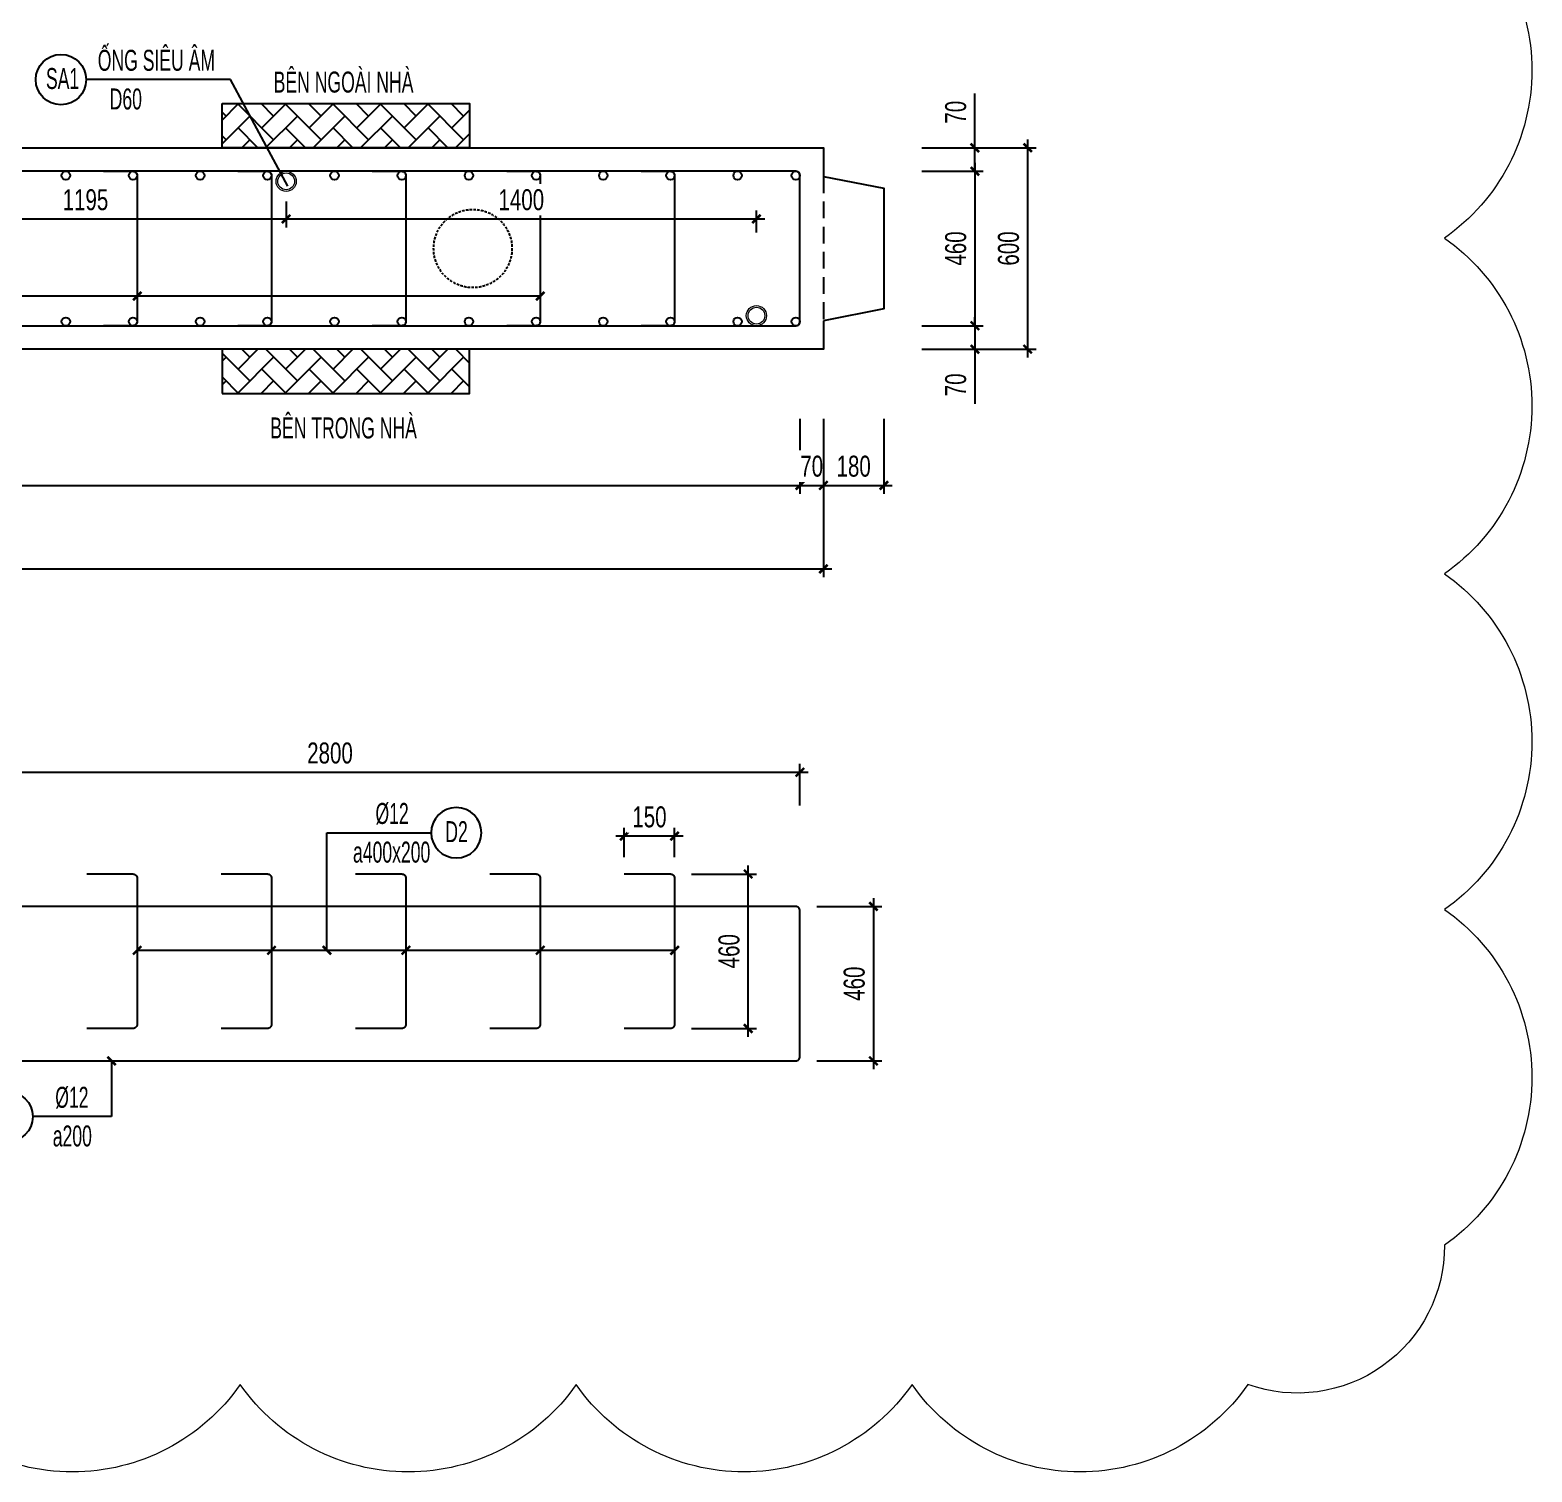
# Model space of a CAD drawing. Header units: millimetres. Extents: x -147841 to 368790, y -162721 to 84261.
# Drawn here: x 191663 to 196135, y -106593 to -102298 of the extents above; entities that cross this region are included whole.
import ezdxf
from ezdxf.enums import TextEntityAlignment as Align

# ---------------------------------------------------------------- set-up
doc = ezdxf.new("R2010")
doc.units = ezdxf.units.MM
doc.header["$LTSCALE"] = 1000
doc.header["$MEASUREMENT"] = 0
doc.header["$PDMODE"] = 1
doc.header["$PDSIZE"] = -10
doc.linetypes.add('DASHED', pattern=[0.75, 0.5, -0.25])
doc.linetypes.add('HIDDEN', pattern=[0.375, 0.25, -0.125])
doc.layers.get('0').update_dxf_attribs({"linetype": 'CONTINUOUS', "lineweight": 18})
doc.layers.get('DEFPOINTS').update_dxf_attribs({"color": 5, "linetype": 'CONTINUOUS', "lineweight": 18})
for name, color, linetype, lineweight in [('0-THAY', 7, 'CONTINUOUS', 18), ('ccu11-Dim', 8, 'CONTINUOUS', 18), ('DIM', 8, 'CONTINUOUS', 18)]:
    doc.layers.add(name, color=color, linetype=linetype, lineweight=lineweight)
for name, color, linetype in [('ccu11-Hatch', 250, 'CONTINUOUS'), ('ccu11-Khuat', 9, 'DASHED'), ('ccu11-Manh', 8, 'CONTINUOUS'), ('ccu11-Thay', 7, 'CONTINUOUS'), ('ccu11-Thep', 4, 'CONTINUOUS'), ('ccu11-Thepdai', 6, 'CONTINUOUS'), ('KC-Cotthep', 8, 'CONTINUOUS'), ('KC-Dim', 8, 'CONTINUOUS'), ('KC-Manh', 8, 'CONTINUOUS'), ('KC-Text', 31, 'CONTINUOUS'), ('KC-Thay', 7, 'CONTINUOUS')]:
    doc.layers.add(name, color=color, linetype=linetype)
doc.styles.add('ARIAL', font='arial.ttf', dxfattribs={"width": 0.7})
doc.styles.add('ccu11-dim', font='vnsimli.shx', dxfattribs={"width": 0.65, "bigfont": 'bigfont.shx'})
doc.dimstyles.new('2.5-25', dxfattribs={"dimscale": 25, "dimtxt": 2.5, "dimasz": 1, "dimexe": 1, "dimexo": 2, "dimgap": 1, "dimtad": 1, "dimdec": 1, "dimrnd": 5, "dimdsep": 46, "dimtxsty": 'ARIAL', "dimblk": 'ARCHTICK', "dimcen": -1, "dimdle": 1, "dimclrd": 256, "dimclre": 256, "dimclrt": 3, "dimadec": 0, "dimazin": 2, "dimtfac": 0.1, "dimtdec": 1, "dimtmove": 0, "dimatfit": 1, "dimldrblk": 'ARCHTICK', "dimfxl": 1, "dimtvp": 0.833333, "dimtfill": 1, "dimtolj": 1, "dimtzin": 12, "dimarcsym": 0})
doc.dimstyles.new('ccu11-100x4', dxfattribs={"dimscale": 100, "dimtxt": 2.5, "dimasz": 1, "dimexe": 1, "dimexo": 2, "dimgap": 1, "dimtad": 1, "dimdec": 0, "dimlfac": 0.25, "dimdsep": 46, "dimtxsty": 'ccu11-dim', "dimblk": 'ARCHTICK', "dimcen": -1, "dimdle": 1, "dimclrd": 256, "dimclre": 256, "dimclrt": 31, "dimadec": 0, "dimazin": 2, "dimtfac": 0.1, "dimtdec": 0, "dimtmove": 0, "dimatfit": 1, "dimldrblk": 'ARCHTICK', "dimfxl": 1, "dimtvp": 0.833333, "dimtolj": 1, "dimtzin": 12, "dimarcsym": 0})

# ---------------------------------------------------------------- blocks, each defined once
blk = doc.blocks.new('_ARCHTICK')
at = {"color": 0, "linetype": 'ByBlock', "const_width": 0.3}
blk.add_lwpolyline([(-0.5, -0.5), (0.5, 0.5)], dxfattribs=at)
blk = doc.blocks.new('*D358')
at = {"layer": 'DEFPOINTS', "color": 0, "linetype": 'ByBlock', "ltscale": 30, "transparency": 16777216}
for p in [(188775.2, -103405.8), (193955.2, -103405.8), (193955.2, -103654.6)]:
    blk.add_point(p, dxfattribs=at)
at = {"layer": 'KC-Dim', "linetype": 'ByBlock', "lineweight": -2, "ltscale": 30, "transparency": 16777216}
for p, q in [((188775.2, -103455.8), (188775.2, -103679.6)), ((193955.2, -103455.8), (193955.2, -103679.6)), ((188750.2, -103654.6), (193980.2, -103654.6))]:
    blk.add_line(p, q, dxfattribs=at)
at = {"layer": 'KC-Dim', "linetype": 'ByBlock', "lineweight": -2, "ltscale": 30, "transparency": 16777216, "xscale": 25, "yscale": 25, "zscale": 25, "rotation": 180}
blk.add_blockref('_ARCHTICK', (188775.2, -103654.6), dxfattribs=at)
at = {"layer": 'KC-Dim', "linetype": 'ByBlock', "lineweight": -2, "ltscale": 30, "transparency": 16777216, "xscale": 25, "yscale": 25, "zscale": 25}
blk.add_blockref('_ARCHTICK', (193955.2, -103654.6), dxfattribs=at)
at = {"layer": 'KC-Dim', "color": 3, "linetype": 'ByBlock', "ltscale": 30, "transparency": 16777216, "insert": (191365.2, -103597.7), "char_height": 62.5, "attachment_point": 5, "style": 'ARIAL', "bg_fill": 3, "box_fill_scale": 1.25, "bg_fill_color": 256, "bg_fill_true_color": 13158600, "bg_fill_transparency": 0}
blk.add_mtext('\\A1;5180', dxfattribs=at)
blk = doc.blocks.new('*D359')
at = {"layer": 'DEFPOINTS', "color": 0, "linetype": 'ByBlock', "ltscale": 30, "transparency": 16777216}
for p in [(188425.2, -103405.8), (194025.2, -103405.8), (194025.2, -103903.1)]:
    blk.add_point(p, dxfattribs=at)
at = {"layer": 'KC-Dim', "linetype": 'ByBlock', "lineweight": -2, "ltscale": 30, "transparency": 16777216}
for p, q in [((188425.2, -103455.8), (188425.2, -103928.1)), ((194025.2, -103455.8), (194025.2, -103928.1)), ((188400.2, -103903.1), (194050.2, -103903.1))]:
    blk.add_line(p, q, dxfattribs=at)
at = {"layer": 'KC-Dim', "linetype": 'ByBlock', "lineweight": -2, "ltscale": 30, "transparency": 16777216, "xscale": 25, "yscale": 25, "zscale": 25, "rotation": 180}
blk.add_blockref('_ARCHTICK', (188425.2, -103903.1), dxfattribs=at)
at = {"layer": 'KC-Dim', "linetype": 'ByBlock', "lineweight": -2, "ltscale": 30, "transparency": 16777216, "xscale": 25, "yscale": 25, "zscale": 25}
blk.add_blockref('_ARCHTICK', (194025.2, -103903.1), dxfattribs=at)
at = {"layer": 'KC-Dim', "color": 3, "linetype": 'ByBlock', "ltscale": 30, "transparency": 16777216, "insert": (191225.2, -103846.2), "char_height": 62.5, "attachment_point": 5, "style": 'ARIAL', "bg_fill": 3, "box_fill_scale": 1.25, "bg_fill_color": 256, "bg_fill_true_color": 13158600, "bg_fill_transparency": 0}
blk.add_mtext('\\A1;5600', dxfattribs=at)
blk = doc.blocks.new('*D360')
at = {"layer": 'DEFPOINTS', "color": 0, "linetype": 'ByBlock', "ltscale": 30, "transparency": 16777216}
for p in [(194268.3, -102648.9), (194633.3, -102648.9), (194268.3, -103248.9)]:
    blk.add_point(p, dxfattribs=at)
at = {"layer": 'KC-Dim', "linetype": 'ByBlock', "lineweight": -2, "ltscale": 30, "transparency": 16777216}
for p, q in [((194318.3, -102648.9), (194658.3, -102648.9)), ((194633.3, -103273.9), (194633.3, -102623.9)), ((194318.3, -103248.9), (194658.3, -103248.9))]:
    blk.add_line(p, q, dxfattribs=at)
at = {"layer": 'KC-Dim', "linetype": 'ByBlock', "lineweight": -2, "ltscale": 30, "transparency": 16777216, "xscale": 25, "yscale": 25, "zscale": 25}
for p, rotation in [((194633.3, -102648.9), 90), ((194633.3, -103248.9), 270)]:
    blk.add_blockref('_ARCHTICK', p, dxfattribs=dict(at, rotation=rotation))
at = {"layer": 'KC-Dim', "color": 3, "linetype": 'ByBlock', "ltscale": 30, "transparency": 16777216, "insert": (194576.4, -102948.9), "char_height": 62.5, "attachment_point": 5, "rotation": 90, "style": 'ARIAL', "bg_fill": 3, "box_fill_scale": 1.25, "bg_fill_color": 256, "bg_fill_true_color": 13158600, "bg_fill_transparency": 0}
blk.add_mtext('\\A1;600', dxfattribs=at)
blk = doc.blocks.new('*D361')
at = {"layer": 'DEFPOINTS', "color": 0, "linetype": 'ByBlock', "ltscale": 30, "transparency": 16777216}
for p in [(194268.3, -102718.9), (194268.3, -103178.9), (194476.1, -103178.9)]:
    blk.add_point(p, dxfattribs=at)
at = {"layer": 'KC-Dim', "linetype": 'ByBlock', "lineweight": -2, "ltscale": 30, "transparency": 16777216}
for p, q in [((194476.1, -102693.9), (194476.1, -103203.9)), ((194318.3, -102718.9), (194501.1, -102718.9)), ((194318.3, -103178.9), (194501.1, -103178.9))]:
    blk.add_line(p, q, dxfattribs=at)
at = {"layer": 'KC-Dim', "linetype": 'ByBlock', "lineweight": -2, "ltscale": 30, "transparency": 16777216, "xscale": 25, "yscale": 25, "zscale": 25}
for p, rotation in [((194476.1, -102718.9), 90), ((194476.1, -103178.9), 270)]:
    blk.add_blockref('_ARCHTICK', p, dxfattribs=dict(at, rotation=rotation))
at = {"layer": 'KC-Dim', "color": 3, "linetype": 'ByBlock', "ltscale": 30, "transparency": 16777216, "insert": (194419.2, -102948.9), "char_height": 62.5, "attachment_point": 5, "rotation": 90, "style": 'ARIAL', "bg_fill": 3, "box_fill_scale": 1.25, "bg_fill_color": 256, "bg_fill_true_color": 13158600, "bg_fill_transparency": 0}
blk.add_mtext('\\A1;460', dxfattribs=at)
blk = doc.blocks.new('*D362')
at = {"layer": 'DEFPOINTS', "color": 0, "linetype": 'ByBlock', "ltscale": 30, "transparency": 16777216}
for p in [(194268.3, -102648.9), (194476.1, -102648.9), (194268.3, -102718.9)]:
    blk.add_point(p, dxfattribs=at)
at = {"layer": 'KC-Dim', "linetype": 'ByBlock', "lineweight": -2, "ltscale": 30, "transparency": 16777216}
for p, q in [((194476.1, -102648.9), (194476.1, -102486.8)), ((194318.3, -102648.9), (194501.1, -102648.9)), ((194476.1, -102718.9), (194476.1, -102648.9)), ((194318.3, -102718.9), (194501.1, -102718.9)), ((194476.1, -102718.9), (194476.1, -102743.9))]:
    blk.add_line(p, q, dxfattribs=at)
at = {"layer": 'KC-Dim', "linetype": 'ByBlock', "lineweight": -2, "ltscale": 30, "transparency": 16777216, "xscale": 25, "yscale": 25, "zscale": 25}
for p, rotation in [((194476.1, -102648.9), 270), ((194476.1, -102718.9), 90)]:
    blk.add_blockref('_ARCHTICK', p, dxfattribs=dict(at, rotation=rotation))
at = {"layer": 'KC-Dim', "color": 3, "linetype": 'ByBlock', "ltscale": 30, "transparency": 16777216, "insert": (194419.2, -102542.9), "char_height": 62.5, "attachment_point": 5, "rotation": 90, "style": 'ARIAL', "bg_fill": 3, "box_fill_scale": 1.25, "bg_fill_color": 256, "bg_fill_true_color": 13158600, "bg_fill_transparency": 0}
blk.add_mtext('\\A1;70', dxfattribs=at)
blk = doc.blocks.new('*D363')
at = {"layer": 'DEFPOINTS', "color": 0, "linetype": 'ByBlock', "ltscale": 30, "transparency": 16777216}
for p in [(194268.3, -103178.9), (194268.3, -103248.9), (194476.1, -103248.9)]:
    blk.add_point(p, dxfattribs=at)
at = {"layer": 'KC-Dim', "linetype": 'ByBlock', "lineweight": -2, "ltscale": 30, "transparency": 16777216}
for p, q in [((194318.3, -103178.9), (194501.1, -103178.9)), ((194476.1, -103178.9), (194476.1, -103153.9)), ((194476.1, -103178.9), (194476.1, -103248.9)), ((194318.3, -103248.9), (194501.1, -103248.9)), ((194476.1, -103248.9), (194476.1, -103411.1))]:
    blk.add_line(p, q, dxfattribs=at)
at = {"layer": 'KC-Dim', "linetype": 'ByBlock', "lineweight": -2, "ltscale": 30, "transparency": 16777216, "xscale": 25, "yscale": 25, "zscale": 25}
for p, rotation in [((194476.1, -103178.9), 270), ((194476.1, -103248.9), 90)]:
    blk.add_blockref('_ARCHTICK', p, dxfattribs=dict(at, rotation=rotation))
at = {"layer": 'KC-Dim', "color": 3, "linetype": 'ByBlock', "ltscale": 30, "transparency": 16777216, "insert": (194419.2, -103355), "char_height": 62.5, "attachment_point": 5, "rotation": 90, "style": 'ARIAL', "bg_fill": 3, "box_fill_scale": 1.25, "bg_fill_color": 256, "bg_fill_true_color": 13158600, "bg_fill_transparency": 0}
blk.add_mtext('\\A1;70', dxfattribs=at)
blk = doc.blocks.new('att_thep_2')
blk.add_circle((-300, 0), 300)
at = {"color": 3, "style": 'ARIAL', "width": 0.6}
blk.add_attdef('DK', text='', height=250, dxfattribs=at).set_placement((467, 105), align=Align.CENTER)
at = {"color": 31, "style": 'ARIAL', "width": 0.6}
blk.add_attdef('SH', text='', height=250, dxfattribs=at).set_placement((-281, -111), align=Align.CENTER)
at = {"color": 2, "style": 'ARIAL', "width": 0.6}
blk.add_attdef('KC', text='', height=250, dxfattribs=at).set_placement((472, -355), align=Align.CENTER)
blk = doc.blocks.new('*D364')
at = {"layer": 'DEFPOINTS', "color": 0, "ltscale": 3000, "transparency": 16777216}
for p in [(193955.2, -103405.8), (194025.2, -103405.8)]:
    blk.add_point(p, dxfattribs=at)
at = {"layer": 'KC-Dim', "lineweight": -2, "ltscale": 3000, "transparency": 16777216}
for p, q in [((193955.2, -103455.8), (193955.2, -103679.6)), ((194025.2, -103455.8), (194025.2, -103679.6)), ((193930.2, -103654.6), (194050.2, -103654.6))]:
    blk.add_line(p, q, dxfattribs=at)
at = {"layer": 'KC-Dim', "lineweight": -2, "ltscale": 3000, "transparency": 16777216, "xscale": 25, "yscale": 25, "zscale": 25, "rotation": 180}
blk.add_blockref('_ARCHTICK', (193955.2, -103654.6), dxfattribs=at)
at = {"layer": 'KC-Dim', "lineweight": -2, "ltscale": 3000, "transparency": 16777216, "xscale": 25, "yscale": 25, "zscale": 25}
blk.add_blockref('_ARCHTICK', (194025.2, -103654.6), dxfattribs=at)
at = {"layer": 'KC-Dim', "color": 3, "ltscale": 3000, "transparency": 16777216, "insert": (193990.2, -103597.7), "char_height": 62.5, "attachment_point": 5, "style": 'ARIAL', "bg_fill": 3, "box_fill_scale": 1.25, "bg_fill_color": 256, "bg_fill_true_color": 13158600, "bg_fill_transparency": 0}
blk.add_mtext('\\A1;70', dxfattribs=at)
at = {"layer": 'DEFPOINTS', "color": 0, "ltscale": 3000, "transparency": 16777216}
blk.add_point((194025.2, -103654.6), dxfattribs=at)
blk = doc.blocks.new('*D365')
at = {"layer": 'DEFPOINTS', "color": 0, "ltscale": 3000, "transparency": 16777216}
for p in [(194025.2, -103405.8), (194205.2, -103405.8), (194205.2, -103654.6)]:
    blk.add_point(p, dxfattribs=at)
at = {"layer": 'KC-Dim', "lineweight": -2, "ltscale": 3000, "transparency": 16777216}
for p, q in [((194025.2, -103455.8), (194025.2, -103679.6)), ((194205.2, -103455.8), (194205.2, -103679.6)), ((194000.2, -103654.6), (194230.2, -103654.6))]:
    blk.add_line(p, q, dxfattribs=at)
at = {"layer": 'KC-Dim', "color": 3, "ltscale": 3000, "transparency": 16777216, "insert": (194115.2, -103597.7), "char_height": 62.5, "attachment_point": 5, "style": 'ARIAL', "bg_fill": 3, "box_fill_scale": 1.25, "bg_fill_color": 256, "bg_fill_true_color": 13158600, "bg_fill_transparency": 0}
blk.add_mtext('\\A1;180', dxfattribs=at)
at = {"layer": 'KC-Dim', "lineweight": -2, "ltscale": 3000, "transparency": 16777216, "xscale": 25, "yscale": 25, "zscale": 25, "rotation": 180}
blk.add_blockref('_ARCHTICK', (194025.2, -103654.6), dxfattribs=at)
at = {"layer": 'KC-Dim', "lineweight": -2, "ltscale": 3000, "transparency": 16777216, "xscale": 25, "yscale": 25, "zscale": 25}
blk.add_blockref('_ARCHTICK', (194205.2, -103654.6), dxfattribs=at)
blk = doc.blocks.new('*U293')
at = {"layer": 'ccu11-Thep'}
for centre in [(0, 217.5), (0, -217.5)]:
    blk.add_circle(centre, 12.5, dxfattribs=at)
blk = doc.blocks.new('*U294')
at = {"layer": 'DIM', "color": 0, "linetype": 'ByBlock', "lineweight": -2, "transparency": 16777216}
for p in [(0, 0), (200, 0), (400, 0), (600, 0), (800, 0), (1000, 0), (1200, 0), (1400, 0), (1600, 0), (1800, 0), (2000, 0), (2200, 0), (2400, 0), (2600, 0), (2800, 0), (3000, 0), (3200, 0), (3400, 0), (3600, 0), (3800, 0), (4000, 0), (4200, 0), (4400, 0), (4600, 0), (4800, 0)]:
    blk.add_blockref('*U293', p, dxfattribs=at)
blk = doc.blocks.new('*U291')
at = {"layer": 'ccu11-Thepdai', "flags": 128}
blk.add_lwpolyline([(-50, 230), (37.5, 230, -0.414214), (50, 217.5), (50, -114.4), (50, -217.5, -0.414214), (37.5, -230), (-50, -230)], format="xyb", dxfattribs=at)
blk = doc.blocks.new('*U292')
at = {"layer": 'DIM', "color": 0, "linetype": 'ByBlock', "lineweight": -2, "transparency": 16777216}
for p in [(0, 0), (400, 0), (800, 0), (1200, 0), (1600, 0)]:
    blk.add_blockref('*U291', p, dxfattribs=at)
blk = doc.blocks.new('*D1504')
at = {"layer": 'DEFPOINTS', "color": 0, "linetype": 'ByBlock', "ltscale": 30, "transparency": 16777216}
for p in [(222151.3, -97642), (222151.3, -97743.7), (220951.3, -97830)]:
    blk.add_point(p, dxfattribs=at)
at = {"layer": 'KC-Dim', "linetype": 'ByBlock', "lineweight": -2, "ltscale": 30, "transparency": 16777216}
for p, q in [((222151.3, -97692), (222151.3, -97768.7)), ((220951.3, -97780), (220951.3, -97718.7)), ((220926.3, -97743.7), (222176.3, -97743.7))]:
    blk.add_line(p, q, dxfattribs=at)
at = {"layer": 'KC-Dim', "linetype": 'ByBlock', "lineweight": -2, "ltscale": 30, "transparency": 16777216, "xscale": 25, "yscale": 25, "zscale": 25, "rotation": 180}
blk.add_blockref('_ARCHTICK', (220951.3, -97743.7), dxfattribs=at)
at = {"layer": 'KC-Dim', "linetype": 'ByBlock', "lineweight": -2, "ltscale": 30, "transparency": 16777216, "xscale": 25, "yscale": 25, "zscale": 25}
blk.add_blockref('_ARCHTICK', (222151.3, -97743.7), dxfattribs=at)
at = {"layer": 'KC-Dim', "color": 3, "linetype": 'ByBlock', "ltscale": 30, "transparency": 16777216, "insert": (221551.3, -97686.8), "char_height": 62.5, "attachment_point": 5, "style": 'ARIAL', "bg_fill": 3, "box_fill_scale": 1.25, "bg_fill_color": 256, "bg_fill_true_color": 13158600, "bg_fill_transparency": 0}
blk.add_mtext('\\A1;1200', dxfattribs=at)
blk = doc.blocks.new('*D1505')
at = {"layer": 'DEFPOINTS', "color": 0, "linetype": 'ByBlock', "ltscale": 30, "transparency": 16777216}
for p in [(222151.3, -97642), (223346.3, -97743.7), (223346.3, -97833.7)]:
    blk.add_point(p, dxfattribs=at)
at = {"layer": 'KC-Dim', "linetype": 'ByBlock', "lineweight": -2, "ltscale": 30, "transparency": 16777216}
for p, q in [((222151.3, -97692), (222151.3, -97768.7)), ((223346.3, -97783.7), (223346.3, -97718.7)), ((222126.3, -97743.7), (223371.3, -97743.7))]:
    blk.add_line(p, q, dxfattribs=at)
at = {"layer": 'KC-Dim', "linetype": 'ByBlock', "lineweight": -2, "ltscale": 30, "transparency": 16777216, "xscale": 25, "yscale": 25, "zscale": 25, "rotation": 180}
blk.add_blockref('_ARCHTICK', (222151.3, -97743.7), dxfattribs=at)
at = {"layer": 'KC-Dim', "linetype": 'ByBlock', "lineweight": -2, "ltscale": 30, "transparency": 16777216, "xscale": 25, "yscale": 25, "zscale": 25}
blk.add_blockref('_ARCHTICK', (223346.3, -97743.7), dxfattribs=at)
at = {"layer": 'KC-Dim', "color": 3, "linetype": 'ByBlock', "ltscale": 30, "transparency": 16777216, "insert": (222748.8, -97686.8), "char_height": 62.5, "attachment_point": 5, "style": 'ARIAL', "bg_fill": 3, "box_fill_scale": 1.25, "bg_fill_color": 256, "bg_fill_true_color": 13158600, "bg_fill_transparency": 0}
blk.add_mtext('\\A1;1195', dxfattribs=at)
blk = doc.blocks.new('*D1506')
at = {"layer": 'DEFPOINTS', "color": 0, "linetype": 'ByBlock', "ltscale": 30, "transparency": 16777216}
for p in [(224541.3, -97642), (224541.3, -97743.7), (223346.3, -97833.7)]:
    blk.add_point(p, dxfattribs=at)
at = {"layer": 'KC-Dim', "linetype": 'ByBlock', "lineweight": -2, "ltscale": 30, "transparency": 16777216}
for p, q in [((224541.3, -97692), (224541.3, -97768.7)), ((223346.3, -97783.7), (223346.3, -97718.7)), ((223321.3, -97743.7), (224566.3, -97743.7))]:
    blk.add_line(p, q, dxfattribs=at)
at = {"layer": 'KC-Dim', "linetype": 'ByBlock', "lineweight": -2, "ltscale": 30, "transparency": 16777216, "xscale": 25, "yscale": 25, "zscale": 25, "rotation": 180}
blk.add_blockref('_ARCHTICK', (223346.3, -97743.7), dxfattribs=at)
at = {"layer": 'KC-Dim', "linetype": 'ByBlock', "lineweight": -2, "ltscale": 30, "transparency": 16777216, "xscale": 25, "yscale": 25, "zscale": 25}
blk.add_blockref('_ARCHTICK', (224541.3, -97743.7), dxfattribs=at)
at = {"layer": 'KC-Dim', "color": 3, "linetype": 'ByBlock', "ltscale": 30, "transparency": 16777216, "insert": (223943.8, -97686.8), "char_height": 62.5, "attachment_point": 5, "style": 'ARIAL', "bg_fill": 3, "box_fill_scale": 1.25, "bg_fill_color": 256, "bg_fill_true_color": 13158600, "bg_fill_transparency": 0}
blk.add_mtext('\\A1;1195', dxfattribs=at)
blk = doc.blocks.new('*D1507')
at = {"layer": 'DEFPOINTS', "color": 0, "linetype": 'ByBlock', "ltscale": 30, "transparency": 16777216}
for p in [(224541.3, -97642), (225941.3, -97743.7), (225941.3, -97833.7)]:
    blk.add_point(p, dxfattribs=at)
at = {"layer": 'KC-Dim', "linetype": 'ByBlock', "lineweight": -2, "ltscale": 30, "transparency": 16777216}
for p, q in [((224541.3, -97692), (224541.3, -97768.7)), ((225941.3, -97783.7), (225941.3, -97718.7)), ((224516.3, -97743.7), (225966.3, -97743.7))]:
    blk.add_line(p, q, dxfattribs=at)
at = {"layer": 'KC-Dim', "linetype": 'ByBlock', "lineweight": -2, "ltscale": 30, "transparency": 16777216, "xscale": 25, "yscale": 25, "zscale": 25, "rotation": 180}
blk.add_blockref('_ARCHTICK', (224541.3, -97743.7), dxfattribs=at)
at = {"layer": 'KC-Dim', "linetype": 'ByBlock', "lineweight": -2, "ltscale": 30, "transparency": 16777216, "xscale": 25, "yscale": 25, "zscale": 25}
blk.add_blockref('_ARCHTICK', (225941.3, -97743.7), dxfattribs=at)
at = {"layer": 'KC-Dim', "color": 3, "linetype": 'ByBlock', "ltscale": 30, "transparency": 16777216, "insert": (225241.3, -97686.8), "char_height": 62.5, "attachment_point": 5, "style": 'ARIAL', "bg_fill": 3, "box_fill_scale": 1.25, "bg_fill_color": 256, "bg_fill_true_color": 13158600, "bg_fill_transparency": 0}
blk.add_mtext('\\A1;1400', dxfattribs=at)
blk = doc.blocks.new('A$C260038B3')
at = {"layer": '0-THAY', "linetype": 'Continuous'}
for radius in [120, 100]:
    blk.add_circle((0, 0), radius, dxfattribs=at)
blk = doc.blocks.new('*D369')
at = {"layer": 'DEFPOINTS', "color": 0, "ltscale": 3000, "transparency": 16777216}
for p in [(193582.2, -104812.1), (193801.2, -104812.1), (193582.2, -105272.1)]:
    blk.add_point(p, dxfattribs=at)
at = {"layer": 'KC-Dim', "lineweight": -2, "ltscale": 3000, "transparency": 16777216}
for p, q in [((193801.2, -105297.1), (193801.2, -104787.1)), ((193632.2, -104812.1), (193826.2, -104812.1)), ((193632.2, -105272.1), (193826.2, -105272.1))]:
    blk.add_line(p, q, dxfattribs=at)
at = {"layer": 'KC-Dim', "lineweight": -2, "ltscale": 3000, "transparency": 16777216, "xscale": 25, "yscale": 25, "zscale": 25}
for p, rotation in [((193801.2, -104812.1), 90), ((193801.2, -105272.1), 270)]:
    blk.add_blockref('_ARCHTICK', p, dxfattribs=dict(at, rotation=rotation))
at = {"layer": 'KC-Dim', "color": 3, "ltscale": 3000, "transparency": 16777216, "insert": (193744.3, -105042.1), "char_height": 62.5, "attachment_point": 5, "rotation": 90, "style": 'ARIAL', "bg_fill": 3, "box_fill_scale": 1.25, "bg_fill_color": 256, "bg_fill_true_color": 13158600, "bg_fill_transparency": 0}
blk.add_mtext('\\A1;460', dxfattribs=at)
blk = doc.blocks.new('*D372')
at = {"layer": 'DEFPOINTS', "color": 0, "ltscale": 3000, "transparency": 16777216}
for p in [(193955.2, -104908.8), (193955.2, -105368.8), (194174, -105368.8)]:
    blk.add_point(p, dxfattribs=at)
at = {"layer": 'KC-Dim', "lineweight": -2, "ltscale": 3000, "transparency": 16777216}
for p, q in [((194174, -104883.8), (194174, -105393.8)), ((194005.2, -104908.8), (194199, -104908.8)), ((194005.2, -105368.8), (194199, -105368.8))]:
    blk.add_line(p, q, dxfattribs=at)
at = {"layer": 'KC-Dim', "lineweight": -2, "ltscale": 3000, "transparency": 16777216, "xscale": 25, "yscale": 25, "zscale": 25}
for p, rotation in [((194174, -104908.8), 90), ((194174, -105368.8), 270)]:
    blk.add_blockref('_ARCHTICK', p, dxfattribs=dict(at, rotation=rotation))
at = {"layer": 'KC-Dim', "color": 3, "ltscale": 3000, "transparency": 16777216, "insert": (194117.1, -105138.8), "char_height": 62.5, "attachment_point": 5, "rotation": 90, "style": 'ARIAL', "bg_fill": 3, "box_fill_scale": 1.25, "bg_fill_color": 256, "bg_fill_true_color": 13158600, "bg_fill_transparency": 0}
blk.add_mtext('\\A1;460', dxfattribs=at)
blk = doc.blocks.new('*D1074')
at = {"layer": 'DEFPOINTS', "color": 0, "ltscale": 3000, "transparency": 16777216}
for p in [(193955.2, -104509), (191157.2, -104657.9), (193955.2, -104657.9)]:
    blk.add_point(p, dxfattribs=at)
at = {"layer": 'KC-Dim', "lineweight": -2, "ltscale": 3000, "transparency": 16777216}
for p, q in [((191157.2, -104607.9), (191157.2, -104484)), ((193955.2, -104607.9), (193955.2, -104484)), ((191132.2, -104509), (193980.2, -104509))]:
    blk.add_line(p, q, dxfattribs=at)
at = {"layer": 'KC-Dim', "lineweight": -2, "ltscale": 3000, "transparency": 16777216, "xscale": 25, "yscale": 25, "zscale": 25, "rotation": 180}
blk.add_blockref('_ARCHTICK', (191157.2, -104509), dxfattribs=at)
at = {"layer": 'KC-Dim', "lineweight": -2, "ltscale": 3000, "transparency": 16777216, "xscale": 25, "yscale": 25, "zscale": 25}
blk.add_blockref('_ARCHTICK', (193955.2, -104509), dxfattribs=at)
at = {"layer": 'KC-Dim', "color": 3, "ltscale": 3000, "transparency": 16777216, "insert": (192556.2, -104452.1), "char_height": 62.5, "attachment_point": 5, "style": 'ARIAL', "bg_fill": 3, "box_fill_scale": 1.25, "bg_fill_color": 256, "bg_fill_true_color": 13158600, "bg_fill_transparency": 0}
blk.add_mtext('\\A1;2800', dxfattribs=at)
blk = doc.blocks.new('*D1527')
at = {"layer": 'DEFPOINTS', "color": 0, "ltscale": 3000, "transparency": 16777216}
for p in [(193432.2, -104812.1), (193582.2, -104812.1)]:
    blk.add_point(p, dxfattribs=at)
at = {"layer": 'KC-Dim', "lineweight": -2, "ltscale": 3000, "transparency": 16777216}
for p, q in [((193607.2, -104699.2), (193407.2, -104699.2)), ((193432.2, -104762.1), (193432.2, -104674.2)), ((193582.2, -104762.1), (193582.2, -104674.2))]:
    blk.add_line(p, q, dxfattribs=at)
at = {"layer": 'KC-Dim', "lineweight": -2, "ltscale": 3000, "transparency": 16777216, "xscale": 25, "yscale": 25, "zscale": 25, "rotation": 180}
blk.add_blockref('_ARCHTICK', (193432.2, -104699.2), dxfattribs=at)
at = {"layer": 'KC-Dim', "lineweight": -2, "ltscale": 3000, "transparency": 16777216, "xscale": 25, "yscale": 25, "zscale": 25}
blk.add_blockref('_ARCHTICK', (193582.2, -104699.2), dxfattribs=at)
at = {"layer": 'KC-Dim', "color": 3, "ltscale": 3000, "transparency": 16777216, "insert": (193507.2, -104642.3), "char_height": 62.5, "attachment_point": 5, "style": 'ARIAL', "bg_fill": 3, "box_fill_scale": 1.25, "bg_fill_color": 256, "bg_fill_true_color": 13158600, "bg_fill_transparency": 0}
blk.add_mtext('\\A1;150', dxfattribs=at)
at = {"layer": 'DEFPOINTS', "color": 0, "ltscale": 3000, "transparency": 16777216}
blk.add_point((193432.2, -104699.2), dxfattribs=at)
blk = doc.blocks.new('*U1553')
at = {"layer": 'ccu11-Thepdai', "flags": 128}
blk.add_lwpolyline([(75, 230), (-62.5, 230, 0.414214), (-75, 217.5), (-75, -114.4), (-75, -217.5, 0.414214), (-62.5, -230), (75, -230)], format="xyb", dxfattribs=at)
blk = doc.blocks.new('*U1554')
at = {"layer": 'ccu11-Thay', "color": 0, "linetype": 'ByBlock', "lineweight": -2, "transparency": 16777216}
for p in [(0, 0), (400, 0), (800, 0), (1200, 0), (1600, 0)]:
    blk.add_blockref('*U1553', p, dxfattribs=at)
blk = doc.blocks.new('saw6-56')
at = {"layer": 'ccu11-Dim', "ltscale": 3000, "xscale": 0.25, "yscale": 0.25, "zscale": 0.25}
for p in [(220951.28, -98031.45), (223346.28, -98027.45), (225941.28, -98031.74)]:
    blk.add_blockref('A$C260038B3', p, dxfattribs=at)
at = {"layer": 'KC-Dim', "linetype": 'ByBlock', "ltscale": 30}
dim = blk.add_linear_dim(base=(222151.28, -97743.7), p1=(220951.28, -97829.95), p2=(222151.28, -97642.01), dimstyle='2.5-25', dxfattribs=at)
dim.commit()
dim.dimension.update_dxf_attribs({"geometry": '*D1504', "text_midpoint": (221551.28, -97686.79)})
dim = blk.add_linear_dim(base=(223346.28, -97743.7), p1=(222151.28, -97642.01), p2=(223346.28, -97833.73), dimstyle='2.5-25', dxfattribs=at)
dim.commit()
dim.dimension.update_dxf_attribs({"geometry": '*D1505', "text_midpoint": (222748.78, -97686.79)})
at = {"layer": 'ccu11-Dim', "ltscale": 3000, "xscale": 0.25, "yscale": 0.25, "zscale": 0.25}
blk.add_blockref('A$C260038B3', (222151.28, -97631.73), dxfattribs=at)
at = {"layer": 'KC-Dim', "linetype": 'ByBlock', "ltscale": 30}
dim = blk.add_linear_dim(base=(224541.28, -97743.7), p1=(223346.28, -97833.73), p2=(224541.28, -97642.01), dimstyle='2.5-25', dxfattribs=at)
dim.commit()
dim.dimension.update_dxf_attribs({"geometry": '*D1506', "text_midpoint": (223943.78, -97686.79)})
dim = blk.add_linear_dim(base=(225941.28, -97743.7), p1=(224541.28, -97642.01), p2=(225941.28, -97833.72), dimstyle='2.5-25', dxfattribs=at)
dim.commit()
dim.dimension.update_dxf_attribs({"geometry": '*D1507', "text_midpoint": (225241.28, -97686.79)})
at = {"layer": 'ccu11-Dim', "ltscale": 3000, "xscale": 0.25, "yscale": 0.25, "zscale": 0.25}
blk.add_blockref('A$C260038B3', (224541.28, -97631.73), dxfattribs=at)

msp = doc.modelspace()

# ---------------------------------------------------------------- hatches: boundary and pattern name
at = {"layer": 'ccu11-Hatch', "ltscale": 3000}
h = msp.add_hatch(dxfattribs=at)
h.set_pattern_fill('AR-HBONE', color=256, scale=12.5, style=0)
h.set_pattern_definition([(45, (125177.86, -114752.095), (6e-15, 70.710678), [150, -50]), (135, (125213.214, -114716.74), (6e-15, 70.710678), [150, -50])])
h.paths.add_polyline_path([(192971.86, -102517.34), (192235.11, -102517.34), (192235.11, -102648.94), (192971.86, -102648.94)])
h = msp.add_hatch(dxfattribs=at)
h.set_pattern_fill('AR-HBONE', color=256, scale=12.5, style=0)
h.set_pattern_definition([(315, (125177.86, -91145.79), (6e-15, -70.710678), [150, -50]), (225, (125213.214, -91181.145), (6e-15, -70.710678), [150, -50])])
h.paths.add_polyline_path([(192971.86, -103380.54), (192235.11, -103380.54), (192235.11, -103248.94), (192971.86, -103248.94)])

# ---------------------------------------------------------------- linework, layer by layer
for points in [[(192235.11, -102517.34), (192971.86, -102517.34), (192971.86, -102648.94), (192235.11, -102648.94)], [(192235.11, -103380.54), (192971.86, -103380.54), (192971.86, -103248.94), (192235.11, -103248.94)]]:
    msp.add_lwpolyline(points, close=True, dxfattribs=at)
at = {"layer": 'ccu11-Khuat', "ltscale": 0.1}
msp.add_line((194025.2, -102733.94), (194025.2, -103163.94), dxfattribs=at)
at = {"layer": 'ccu11-Thep'}
for centre in [(193942.7, -102731.44), (193942.7, -103166.44)]:
    msp.add_circle(centre, 12.5, dxfattribs=at)
at = {"layer": 'ccu11-Thep', "linetype": 'HIDDEN', "ltscale": 0.03}
msp.add_circle((192981.42, -102948.94, 242.3), 116.6, dxfattribs=at)
at = {"layer": 'ccu11-Thepdai'}
for points in [[(191169.7, -103178.94), (193942.7, -103178.94, 0.4142136), (193955.2, -103166.44), (193955.2, -102731.44, 0.4142136), (193942.7, -102718.94), (191169.7, -102718.94, 0.4142136), (191157.2, -102731.44), (191157.2, -103166.44, 0.4142136)], [(191169.7, -105368.75), (193942.7, -105368.75, 0.4142136), (193955.2, -105356.25), (193955.2, -104921.25, 0.4142136), (193942.7, -104908.75), (191169.7, -104908.75, 0.4142136), (191157.2, -104921.25), (191157.2, -105356.25, 0.4142136)]]:
    msp.add_lwpolyline(points, format="xyb", close=True, dxfattribs=at)
at = {"layer": 'KC-Thay', "flags": 128}
for points in [[(188425.2, -102733.94), (188425.2, -102648.94), (194025.2, -102648.94), (194025.2, -102733.94)], [(194025.2, -102733.94), (194205.2, -102768.94), (194205.2, -103128.94), (194025.2, -103163.94)], [(194025.2, -103163.94), (194025.2, -103248.94), (188425.2, -103248.94), (188425.2, -103163.94)]]:
    msp.add_lwpolyline(points, dxfattribs=at)

# ---------------------------------------------------------------- block references
at = {"layer": 'DIM'}
for name, p in [('*U294', (188969.7, -102948.94)), ('*U292', (191932.2, -102948.94))]:
    msp.add_blockref(name, p, dxfattribs=at)
at = {"layer": 'KC-Cotthep'}
ref = msp.add_blockref('att_thep_2', (191830.35, -102445.9), dxfattribs=dict(at, xscale=0.25, yscale=0.25, zscale=0.25))
ref.add_attrib('KC', 'D60', dxfattribs={"layer": '0', "color": 2, "height": 62.5, "style": 'ARIAL', "width": 0.6}).set_placement((191948.32, -102534.72), align=Align.CENTER)
ref.add_attrib('DK', 'ỐNG SIÊU ÂM', dxfattribs={"layer": '0', "color": 15, "height": 62.5, "style": 'ARIAL', "width": 0.6}).set_placement((192039.42, -102419.55), align=Align.CENTER)
ref.add_attrib('SH', 'SA1', dxfattribs={"layer": '0', "color": 31, "height": 62.5, "style": 'ARIAL', "width": 0.6}).set_placement((191760.11, -102473.77), align=Align.CENTER)
ref = msp.add_blockref('att_thep_2', (192857.11, -104689.34), dxfattribs=dict(at, xscale=-0.25, yscale=0.25, zscale=0.25))
ref.add_attrib('KC', 'a400x200', dxfattribs={"layer": '0', "color": 2, "height": 62.5, "style": 'ARIAL', "width": 0.6}).set_placement((192739.76, -104778.16), align=Align.CENTER)
ref.add_attrib('DK', '%%C12', dxfattribs={"layer": '0', "color": 215, "height": 62.5, "style": 'ARIAL', "width": 0.6}).set_placement((192741.1, -104662.98), align=Align.CENTER)
ref.add_attrib('SH', 'D2', dxfattribs={"layer": '0', "color": 31, "height": 62.5, "style": 'ARIAL', "width": 0.6}).set_placement((192932.94, -104717.21), align=Align.CENTER)
ref = msp.add_blockref('att_thep_2', (191671.15, -105534.83), dxfattribs=dict(at, xscale=0.25, yscale=0.25, zscale=0.25))
ref.add_attrib('KC', 'a200', dxfattribs={"layer": '0', "color": 2, "height": 62.5, "style": 'ARIAL', "width": 0.6}).set_placement((191789.12, -105623.65), align=Align.CENTER)
ref.add_attrib('DK', '%%C12', dxfattribs={"layer": '0', "color": 215, "height": 62.5, "style": 'ARIAL', "width": 0.6}).set_placement((191787.8, -105508.48), align=Align.CENTER)
ref.add_attrib('SH', 'D1', dxfattribs={"layer": '0', "color": 31, "height": 62.5, "style": 'ARIAL', "width": 0.6}).set_placement((191600.9, -105562.7), align=Align.CENTER)
at = {"layer": 'KC-Dim', "ltscale": 3000, "xscale": 25, "yscale": 25, "zscale": 25, "rotation": 180}
for p in [(191982.2, -105039.3), (192382.2, -105039.3), (192782.2, -105039.3), (193182.2, -105039.3)]:
    msp.add_blockref('_ARCHTICK', p, dxfattribs=at)

# ---------------------------------------------------------------- texts
at = {"layer": 'KC-Text', "color": 1, "style": 'ARIAL', "width": 0.6}
msp.add_text('BÊN NGOÀI NHÀ', height=62.5, dxfattribs=at).set_placement((192596.63, -102484.39), align=Align.CENTER)

# ---------------------------------------------------------------- dimensions: what is measured, and where the dimension line sits
at = {"layer": 'KC-Dim', "linetype": 'ByBlock', "ltscale": 30}
dim = msp.add_linear_dim(base=(194633.28, -102648.94), p1=(194268.28, -103248.94), p2=(194268.28, -102648.94), angle=90, dimstyle='2.5-25', dxfattribs=at)
dim.commit()
dim.dimension.update_dxf_attribs({"geometry": '*D360', "text_midpoint": (194576.37, -102948.94)})
dim = msp.add_linear_dim(base=(193955.2, -103654.56), p1=(188775.2, -103405.85), p2=(193955.2, -103405.85), dimstyle='2.5-25', dxfattribs=at)
dim.commit()
dim.dimension.update_dxf_attribs({"geometry": '*D358', "text_midpoint": (191365.2, -103597.65)})

# ---------------------------------------------------------------- leaders
at = {"layer": 'ccu11-Manh', "ltscale": 10}
msp.add_leader([(192431.15, -102763.37), (192259.64, -102445.9), (191830.35, -102445.9)], dimstyle='ccu11-100x4', override={"dimgap": 1, "dimtad": 0, "dimldrblk": 'None'}, dxfattribs=at)
at = {"layer": 'ccu11-Manh', "ltscale": 3000}
msp.add_leader([(191905.81, -105368.75), (191905.81, -105534.83), (191671.15, -105534.83)], dimstyle='ccu11-100x4', override={"dimasz": 0.25, "dimtad": 0}, dxfattribs=at)
at = {"layer": 'KC-Dim', "ltscale": 3000}
msp.add_leader([(192546.95, -105039.3), (192546.95, -104689.34), (192858.32, -104689.34)], dimstyle='2.5-25', override={"dimgap": 1, "dimtad": 0, "dimfxl": 7, "dimfxlon": 1}, dxfattribs=at)

# ---------------------------------------------------------------- next in the draw order: dimensions: what is measured, and where the dimension line sits
at = {"layer": 'KC-Dim', "linetype": 'ByBlock', "ltscale": 30}
dim = msp.add_linear_dim(base=(194476.13, -103178.94), p1=(194268.28, -102718.94), p2=(194268.28, -103178.94), angle=90, dimstyle='2.5-25', dxfattribs=at)
dim.commit()
dim.dimension.update_dxf_attribs({"geometry": '*D361', "text_midpoint": (194419.22, -102948.94)})
dim = msp.add_linear_dim(base=(194025.2, -103903.11), p1=(188425.2, -103405.85), p2=(194025.2, -103405.85), dimstyle='2.5-25', dxfattribs=at)
dim.commit()
dim.dimension.update_dxf_attribs({"geometry": '*D359', "text_midpoint": (191225.2, -103846.2)})
at = {"layer": 'KC-Dim', "ltscale": 3000}
dim = msp.add_linear_dim(base=(193955.2, -104508.99), p1=(191157.2, -104657.9), p2=(193955.2, -104657.9), dimstyle='2.5-25', override={"dimfxl": 7, "dimfxlon": 1}, dxfattribs=at)
dim.commit()
dim.dimension.update_dxf_attribs({"geometry": '*D1074', "text_midpoint": (192556.2, -104452.08)})
for base, p1, p2, picture, middle in [((193801.19, -104812.05), (193582.2, -105272.05), (193582.2, -104812.05), '*D369', (193744.28, -105042.05)), ((194174.04, -105368.75), (193955.2, -104908.75), (193955.2, -105368.75), '*D372', (194117.13, -105138.75))]:
    dim = msp.add_linear_dim(base=base, p1=p1, p2=p2, angle=90, dimstyle='2.5-25', override={"dimfxl": 7, "dimfxlon": 1}, dxfattribs=at)
    dim.commit()
    dim.dimension.update_dxf_attribs({"geometry": picture, "text_midpoint": middle})

# ---------------------------------------------------------------- next in the draw order: linework, layer by layer
msp.add_lwpolyline([(191982.2, -105039.3), (193582.2, -105039.3)], dxfattribs=at)

# ---------------------------------------------------------------- next in the draw order: block references
at = {"layer": 'KC-Dim', "ltscale": 3000, "xscale": 25, "yscale": 25, "zscale": 25, "rotation": 180}
msp.add_blockref('_ARCHTICK', (193582.2, -105039.3), dxfattribs=at)

# ---------------------------------------------------------------- next in the draw order: texts
at = {"layer": 'KC-Text', "color": 1, "style": 'ARIAL', "width": 0.6}
msp.add_text('BÊN TRONG NHÀ', height=62.5, dxfattribs=at).set_placement((192596.63, -103514.68), align=Align.CENTER)

# ---------------------------------------------------------------- next in the draw order: dimensions: what is measured, and where the dimension line sits
at = {"layer": 'KC-Dim', "linetype": 'ByBlock', "ltscale": 30}
for base, p1, p2, picture, middle in [((194476.13, -102648.94), (194268.28, -102718.94), (194268.28, -102648.94), '*D362', (194419.22, -102542.86)), ((194476.13, -103248.94), (194268.28, -103178.94), (194268.28, -103248.94), '*D363', (194419.22, -103355.02))]:
    dim = msp.add_linear_dim(base=base, p1=p1, p2=p2, angle=90, dimstyle='2.5-25', dxfattribs=at)
    dim.commit()
    dim.dimension.update_dxf_attribs({"geometry": picture, "text_midpoint": middle})
at = {"layer": 'KC-Dim', "ltscale": 3000}
dim = msp.add_linear_dim(base=(194025.2, -103654.56), p1=(193955.2, -103405.85), p2=(194025.2, -103405.85), dimstyle='2.5-25', dxfattribs=at)
dim.commit()
dim.dimension.update_dxf_attribs({"geometry": '*D364', "text_midpoint": (193990.2, -103654.56), "dimtype": 160})

# ---------------------------------------------------------------- next in the draw order: leaders
at = {"layer": 'ccu11-Manh', "ltscale": 3000}
for points in [[(191982.2, -103090.64), (189436.09, -103090.64), (189436.09, -103442.32)], [(193182.2, -103090.64), (189436.09, -103090.64), (189436.09, -103442.32)]]:
    msp.add_leader(points, dimstyle='ccu11-100x4', override={"dimasz": 0.25, "dimtad": 0}, dxfattribs=at)

# ---------------------------------------------------------------- next in the draw order: block references
at = {"layer": 'KC-Manh'}
msp.add_blockref('saw6-56', (-32115.61, -5117.2), dxfattribs=at)

# ---------------------------------------------------------------- next in the draw order: dimensions: what is measured, and where the dimension line sits
at = {"layer": 'KC-Dim', "ltscale": 3000}
dim = msp.add_linear_dim(base=(194205.2, -103654.56), p1=(194025.2, -103405.85), p2=(194205.2, -103405.85), dimstyle='2.5-25', override={"dimtmove": 1}, dxfattribs=at)
dim.commit()
dim.dimension.update_dxf_attribs({"geometry": '*D365', "text_midpoint": (194115.2, -103654.56), "dimtype": 160})

# ---------------------------------------------------------------- next in the draw order: linework, layer by layer
at = {"layer": 'DEFPOINTS', "color": 1, "flags": 128}
msp.add_lwpolyline([(195874.07, -101917.83, -0.5205671), (195874.07, -102917.83, -0.5205671), (195874.07, -103917.83, -0.5205671), (195874.07, -104917.83, -0.5205671), (195874.07, -105917.83, -0.5205671), (195289.07, -106332.83, -0.5205671), (194289.07, -106332.83, -0.5205671), (193289.07, -106332.83, -0.5205671), (192289.07, -106332.83, -0.5205671), (191289.07, -106332.83, -0.5205671), (190289.07, -106332.83, -0.5205671), (189289.07, -106332.83, -0.5205671), (188289.07, -106332.83, -0.5205671)], format="xyb", dxfattribs=at)

# ---------------------------------------------------------------- next in the draw order: dimensions: what is measured, and where the dimension line sits
at = {"layer": 'KC-Dim', "ltscale": 3000}
dim = msp.add_linear_dim(base=(193432.2, -104699.17), p1=(193582.2, -104812.05), p2=(193432.2, -104812.05), dimstyle='2.5-25', override={"dimtix": 1, "dimfxl": 7, "dimfxlon": 1}, dxfattribs=at)
dim.commit()
dim.dimension.update_dxf_attribs({"geometry": '*D1527', "text_midpoint": (193507.2, -104642.26)})

# ---------------------------------------------------------------- next in the draw order: block references
at = {"layer": 'ccu11-Thay', "xscale": -1}
msp.add_blockref('*U1554', (193507.2, -105042.05), dxfattribs=at)

doc.saveas('drawing.dxf')
